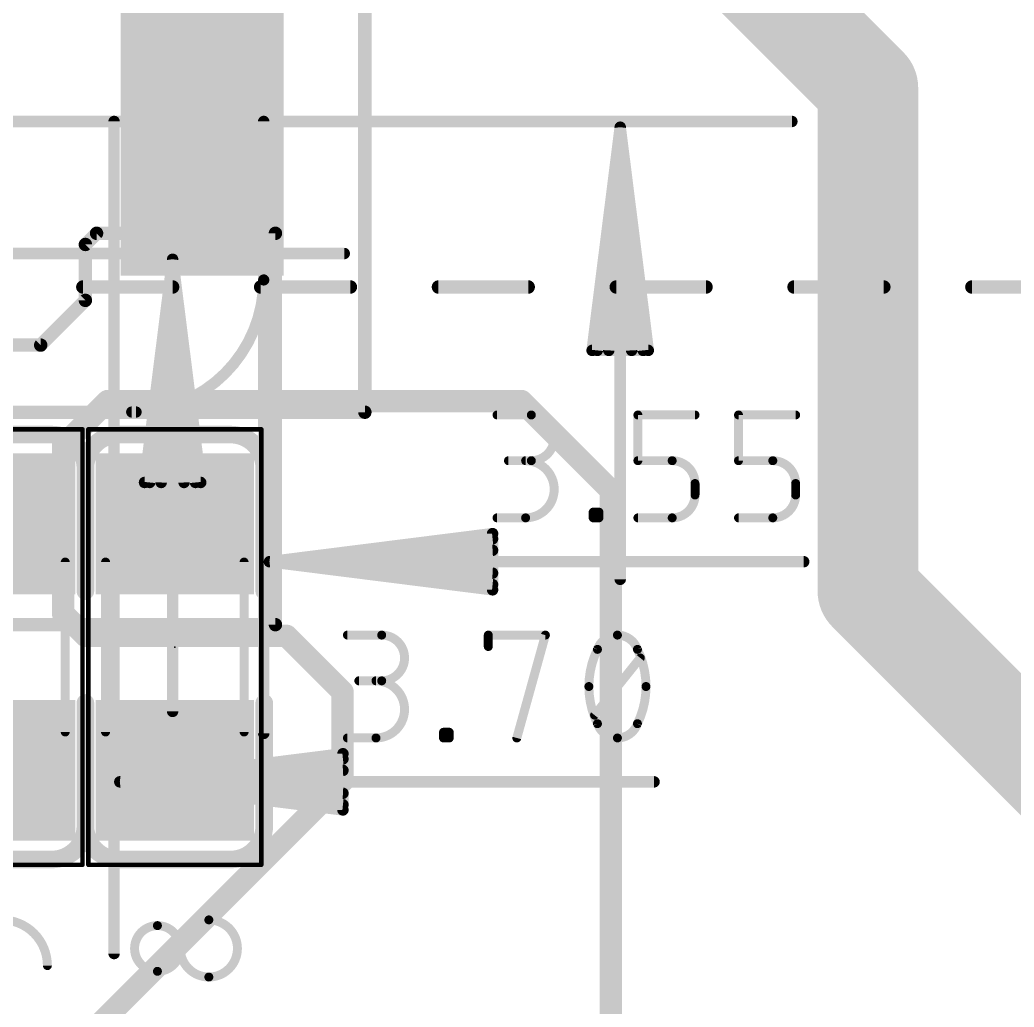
# Model space of a CAD drawing. Extents: x -5 to 103, y -6 to 58.
# Drawn here: x 25.54 to 36.84, y 14.07 to 25.28 of the extents above; entities that cross this region are included whole.
import ezdxf

# ---------------------------------------------------------------- set-up
doc = ezdxf.new("R2010")
doc.units = 0
for name, color, linetype in [('1', 12, 'CONTINUOUS'), ('16', 132, 'CONTINUOUS'), ('21', 40, 'CONTINUOUS'), ('23', 53, 'CONTINUOUS'), ('25', 40, 'CONTINUOUS'), ('39', 12, 'CONTINUOUS'), ('51', 254, 'CONTINUOUS')]:
    doc.layers.add(name, color=color, linetype=linetype)

# ---------------------------------------------------------------- blocks, each defined once
blk = doc.blocks.new('RECT')
blk.add_solid([(-0.5, -0.5), (0.5, -0.5), (-0.5, 0.5), (0.5, 0.5)])

msp = doc.modelspace()

# ---------------------------------------------------------------- linework, layer by layer
at = {"layer": '1'}
for points, const_width in [([(32.385, 27.305), (35.179, 24.511)], 1.143), ([(35.179, 24.511), (35.179, 18.796)], 1.143), ([(26.416, 22.86), (26.289, 22.733)], 0.1524), ([(28.448, 22.86), (26.416, 22.86)], 0.1524), ([(28.448, 18.415), (28.448, 22.86)], 0.1524), ([(26.289, 22.733), (26.289, 22.098)], 0.1524), ([(26.289, 22.098), (25.781, 21.59)], 0.1524), ([(25.781, 21.59), (19.304, 21.59)], 0.1524), ([(26.543, 20.955), (26.035, 20.447)], 0.254), ([(31.242, 20.955), (26.543, 20.955)], 0.254), ([(32.258, 19.939), (31.242, 20.955)], 0.254), ([(26.035, 20.447), (26.035, 18.542)], 0.254), ([(32.258, 13.5043), (32.258, 19.939)], 0.254), ([(35.179, 18.796), (38.1, 15.875)], 1.143), ([(26.035, 18.542), (26.289, 18.288)], 0.254), ([(18.542, 18.415), (28.448, 18.415)], 0.1524), ([(26.289, 18.288), (28.575, 18.288)], 0.254), ([(28.575, 18.288), (29.21, 17.653)], 0.254), ([(29.21, 17.653), (29.21, 16.637)], 0.254), ([(29.21, 16.637), (25.019, 12.446)], 0.254)]:
    msp.add_lwpolyline(points, dxfattribs=dict(at, const_width=const_width))
for points, const_width in [([(35.4648, 24.511, 1), (34.8933, 24.511)], 0.5715), ([(34.9769, 24.3089, 1), (35.3811, 24.7131)], 0.5715), ([(26.416, 22.8981, 1), (26.416, 22.8219)], 0.0762), ([(26.4429, 22.8331, 1), (26.3891, 22.8869)], 0.0762), ([(28.4861, 22.86, 1), (28.4099, 22.86)], 0.0762), ([(28.448, 22.8219, 1), (28.448, 22.8981)], 0.0762), ([(26.3271, 22.733, 1), (26.2509, 22.733)], 0.0762), ([(26.2621, 22.7599, 1), (26.3159, 22.7061)], 0.0762), ([(26.3159, 22.0711, 1), (26.2621, 22.1249)], 0.0762), ([(26.2509, 22.098, 1), (26.3271, 22.098)], 0.0762), ([(25.7541, 21.6169, 1), (25.8079, 21.5631)], 0.0762), ([(25.781, 21.5519, 1), (25.781, 21.6281)], 0.0762), ([(26.543, 21.0185, 1), (26.543, 20.8915)], 0.127), ([(26.5879, 20.9101, 1), (26.4981, 20.9999)], 0.127), ([(31.2869, 20.9999, 1), (31.1971, 20.9101)], 0.127), ([(31.242, 20.8915, 1), (31.242, 21.0185)], 0.127), ([(26.0985, 20.447, 1), (25.9715, 20.447)], 0.127), ([(25.9901, 20.4919, 1), (26.0799, 20.4021)], 0.127), ([(32.3215, 19.939, 1), (32.1945, 19.939)], 0.127), ([(32.2131, 19.8941, 1), (32.3029, 19.9839)], 0.127), ([(35.3811, 18.9981, 1), (34.9769, 18.5939)], 0.5715), ([(34.8933, 18.796, 1), (35.4648, 18.796)], 0.5715), ([(26.0799, 18.5869, 1), (25.9901, 18.4971)], 0.127), ([(25.9715, 18.542, 1), (26.0985, 18.542)], 0.127), ([(26.289, 18.3515, 1), (26.289, 18.2245)], 0.127), ([(28.4099, 18.415, 1), (28.4861, 18.415)], 0.0762), ([(28.448, 18.3769, 1), (28.448, 18.4531)], 0.0762), ([(28.6199, 18.3329, 1), (28.5301, 18.2431)], 0.127), ([(28.575, 18.2245, 1), (28.575, 18.3515)], 0.127), ([(26.2441, 18.2431, 1), (26.3339, 18.3329)], 0.127), ([(29.2735, 17.653, 1), (29.1465, 17.653)], 0.127), ([(29.1651, 17.6081, 1), (29.2549, 17.6979)], 0.127), ([(29.2549, 16.5921, 1), (29.1651, 16.6819)], 0.127), ([(29.1465, 16.637, 1), (29.2735, 16.637)], 0.127)]:
    msp.add_lwpolyline(points, format="xyb", dxfattribs=dict(at, const_width=const_width))
at = {"layer": '16', "const_width": 0.1524}
for points in [[(29.464, 20.828), (29.464, 27.432)], [(18.923, 20.828), (29.464, 20.828)]]:
    msp.add_lwpolyline(points, dxfattribs=at)
at = {"layer": '16', "const_width": 0.0762}
for points in [[(29.464, 20.7899, 1), (29.464, 20.8661)], [(29.4259, 20.828, 1), (29.5021, 20.828)]]:
    msp.add_lwpolyline(points, format="xyb", dxfattribs=at)
at = {"layer": '21'}
for points, const_width in [([(28.315, 25.93), (28.315, 22.33)], 0.127), ([(22.715, 20.83), (26.865, 20.83)], 0.127), ([(25.908, 20.574), (24.638, 20.574)], 0.2), ([(27.94, 20.574), (26.67, 20.574)], 0.2), ([(26.289, 20.193), (26.289, 18.796)], 0.2), ([(26.289, 18.796), (26.289, 20.193)], 0.2), ([(28.321, 18.796), (28.321, 20.193)], 0.2), ([(26.289, 17.526), (26.289, 16.129)], 0.2), ([(26.289, 16.129), (26.289, 17.526)], 0.2), ([(28.321, 16.129), (28.321, 17.526)], 0.2), ([(24.638, 15.748), (25.908, 15.748)], 0.2), ([(26.67, 15.748), (27.94, 15.748)], 0.2)]:
    msp.add_lwpolyline(points, dxfattribs=dict(at, const_width=const_width))
for points, const_width in [([(26.815, 20.83, 0.4142), (28.315, 22.33)], 0.127), ([(28.3468, 22.33, 1), (28.2833, 22.33)], 0.0635), ([(28.2833, 22.33, 1), (28.3468, 22.33)], 0.0635), ([(26.815, 20.8618, 1), (26.815, 20.7983)], 0.0635), ([(26.865, 20.7983, 1), (26.865, 20.8618)], 0.0635), ([(26.289, 20.193, 0.4142), (25.908, 20.574)], 0.2), ([(25.908, 20.624, 1), (25.908, 20.524)], 0.1), ([(25.908, 20.524, 1), (25.908, 20.624)], 0.1), ([(26.67, 20.574, 0.4142), (26.289, 20.193)], 0.2), ([(26.67, 20.624, 1), (26.67, 20.524)], 0.1), ([(26.67, 20.524, 1), (26.67, 20.624)], 0.1), ([(28.321, 20.193, 0.4142), (27.94, 20.574)], 0.2), ([(27.94, 20.624, 1), (27.94, 20.524)], 0.1), ([(27.94, 20.524, 1), (27.94, 20.624)], 0.1), ([(26.339, 20.193, 1), (26.239, 20.193)], 0.1), ([(26.339, 20.193, 1), (26.239, 20.193)], 0.1), ([(26.239, 20.193, 1), (26.339, 20.193)], 0.1), ([(26.239, 20.193, 1), (26.339, 20.193)], 0.1), ([(28.371, 20.193, 1), (28.271, 20.193)], 0.1), ([(28.271, 20.193, 1), (28.371, 20.193)], 0.1), ([(26.239, 18.796, 1), (26.339, 18.796)], 0.1), ([(26.239, 18.796, 1), (26.339, 18.796)], 0.1), ([(28.271, 18.796, 1), (28.371, 18.796)], 0.1), ([(26.339, 17.526, 1), (26.239, 17.526)], 0.1), ([(26.339, 17.526, 1), (26.239, 17.526)], 0.1), ([(28.371, 17.526, 1), (28.271, 17.526)], 0.1), ([(25.908, 15.748, 0.4142), (26.289, 16.129)], 0.2), ([(26.289, 16.129, 0.4142), (26.67, 15.748)], 0.2), ([(26.339, 16.129, 1), (26.239, 16.129)], 0.1), ([(26.339, 16.129, 1), (26.239, 16.129)], 0.1), ([(26.239, 16.129, 1), (26.339, 16.129)], 0.1), ([(26.239, 16.129, 1), (26.339, 16.129)], 0.1), ([(27.94, 15.748, 0.4142), (28.321, 16.129)], 0.2), ([(28.371, 16.129, 1), (28.271, 16.129)], 0.1), ([(28.271, 16.129, 1), (28.371, 16.129)], 0.1), ([(25.908, 15.798, 1), (25.908, 15.698)], 0.1), ([(25.908, 15.698, 1), (25.908, 15.798)], 0.1), ([(26.67, 15.798, 1), (26.67, 15.698)], 0.1), ([(26.67, 15.698, 1), (26.67, 15.798)], 0.1), ([(27.94, 15.798, 1), (27.94, 15.698)], 0.1), ([(27.94, 15.698, 1), (27.94, 15.798)], 0.1)]:
    msp.add_lwpolyline(points, format="xyb", dxfattribs=dict(at, const_width=const_width))
at = {"layer": '23'}
msp.add_point((27.305, 18.161), dxfattribs=at)
at = {"layer": '25'}
for points, const_width in [([(25.8572, 14.5429, 0.4142), (25.3379, 15.0622)], 0.1016), ([(27.1074, 14.9973, 1), (27.1074, 14.478)], 0.1016), ([(27.1074, 14.478, 1), (27.1074, 14.9973)], 0.1016), ([(27.1074, 15.0227, 1), (27.1074, 14.9719)], 0.0508), ([(27.1074, 14.9719, 1), (27.1074, 15.0227)], 0.0508), ([(27.6916, 15.0622, 1), (27.6916, 14.4131)], 0.1016), ([(27.6916, 14.4131, 1), (27.6916, 15.0622)], 0.1016), ([(27.6916, 15.0876, 1), (27.6916, 15.0368)], 0.0508), ([(27.6916, 15.0368, 1), (27.6916, 15.0876)], 0.0508), ([(25.8318, 14.5429, 1), (25.8826, 14.5429)], 0.0508), ([(27.1074, 14.5034, 1), (27.1074, 14.4526)], 0.0508), ([(27.1074, 14.4526, 1), (27.1074, 14.5034)], 0.0508), ([(27.6916, 14.4385, 1), (27.6916, 14.3877)], 0.0508), ([(27.6916, 14.3877, 1), (27.6916, 14.4385)], 0.0508)]:
    msp.add_lwpolyline(points, format="xyb", dxfattribs=dict(at, const_width=const_width))
at = {"layer": '39', "const_width": 0.0508}
for points in [[(24.29, 20.634), (26.256, 20.634)], [(26.256, 20.634), (26.256, 15.688)], [(26.322, 15.688), (26.322, 20.634)], [(26.322, 20.634), (28.288, 20.634)], [(28.288, 20.634), (28.288, 15.688)], [(26.256, 15.688), (24.29, 15.688)], [(28.288, 15.688), (26.322, 15.688)]]:
    msp.add_lwpolyline(points, dxfattribs=at)
at = {"layer": '39', "const_width": 0.0254}
for points in [[(26.2687, 20.634, 1), (26.2433, 20.634)], [(26.256, 20.6213, 1), (26.256, 20.6467)], [(26.3347, 20.634, 1), (26.3093, 20.634)], [(26.322, 20.6467, 1), (26.322, 20.6213)], [(28.3007, 20.634, 1), (28.2753, 20.634)], [(28.288, 20.6213, 1), (28.288, 20.6467)], [(26.2433, 15.688, 1), (26.2687, 15.688)], [(26.256, 15.6753, 1), (26.256, 15.7007)], [(26.322, 15.7007, 1), (26.322, 15.6753)], [(26.3093, 15.688, 1), (26.3347, 15.688)], [(28.2753, 15.688, 1), (28.3007, 15.688)], [(28.288, 15.6753, 1), (28.288, 15.7007)]]:
    msp.add_lwpolyline(points, format="xyb", dxfattribs=at)
at = {"layer": '51'}
for points, const_width in [([(24.765, 24.13), (34.315, 24.13)], 0.13), ([(26.615, 24.13), (26.615, 14.68)], 0.13), ([(28.315, 24.13), (28.315, 17.18)], 0.13), ([(32.365, 24.065), (32.0458, 21.53)], 0.13), ([(32.365, 24.065), (32.105, 21.53)], 0.13), ([(32.365, 24.065), (32.235, 21.53)], 0.13), ([(32.365, 24.065), (32.365, 18.93)], 0.13), ([(32.6842, 21.53), (32.365, 24.065)], 0.13), ([(32.495, 21.53), (32.365, 24.065)], 0.13), ([(32.625, 21.53), (32.365, 24.065)], 0.13), ([(19.28, 22.63), (29.23, 22.63)], 0.13), ([(27.28, 22.565), (26.9608, 20.03)], 0.13), ([(27.28, 22.565), (27.02, 20.03)], 0.13), ([(27.28, 22.565), (27.15, 20.03)], 0.13), ([(27.28, 22.565), (27.28, 17.43)], 0.13), ([(27.5992, 20.03), (27.28, 22.565)], 0.13), ([(27.41, 20.03), (27.28, 22.565)], 0.13), ([(27.54, 20.03), (27.28, 22.565)], 0.13), ([(26.26, 22.25), (27.28, 22.25)], 0.1524), ([(28.28, 22.25), (29.3, 22.25)], 0.1524), ([(30.3, 22.25), (31.32, 22.25)], 0.1524), ([(32.32, 22.25), (33.34, 22.25)], 0.1524), ([(34.34, 22.25), (35.36, 22.25)], 0.1524), ([(36.36, 22.25), (37.38, 22.25)], 0.1524), ([(32.0458, 21.53), (32.6842, 21.53)], 0.13), ([(30.9658, 20.7967), (31.3553, 20.7967)], 0.1016), ([(32.566, 20.2774), (32.566, 20.7967)], 0.1016), ([(32.566, 20.7967), (33.2151, 20.7967)], 0.1016), ([(33.709, 20.2774), (33.709, 20.7967)], 0.1016), ([(33.709, 20.7967), (34.3581, 20.7967)], 0.1016), ([(31.3553, 20.2774), (31.0956, 20.2774)], 0.1016), ([(32.9555, 20.2774), (32.566, 20.2774)], 0.1016), ([(34.0985, 20.2774), (33.709, 20.2774)], 0.1016), ([(26.9608, 20.03), (27.5992, 20.03)], 0.13), ([(33.2151, 19.8879), (33.2151, 20.0178)], 0.1016), ([(34.3581, 19.8879), (34.3581, 20.0178)], 0.1016), ([(30.9658, 19.6283), (31.2904, 19.6283)], 0.1016), ([(32.058, 19.6283), (32.058, 19.6932)], 0.1016), ([(32.058, 19.6932), (32.1229, 19.6932)], 0.1016), ([(32.1229, 19.6283), (32.058, 19.6283)], 0.1016), ([(32.1229, 19.6932), (32.1229, 19.6283)], 0.1016), ([(32.566, 19.6283), (32.9555, 19.6283)], 0.1016), ([(33.709, 19.6283), (34.0985, 19.6283)], 0.1016), ([(28.38, 19.13), (30.915, 19.4492)], 0.13), ([(28.38, 19.13), (30.915, 19.39)], 0.13), ([(30.915, 19.4492), (30.915, 18.8108)], 0.13), ([(28.38, 19.13), (30.915, 19.26)], 0.13), ([(26.06, 19.126), (26.06, 17.196)], 0.1016), ([(26.518, 19.126), (26.518, 17.196)], 0.1016), ([(28.092, 19.126), (28.092, 17.196)], 0.1016), ([(28.38, 19.13), (34.4496, 19.13)], 0.13), ([(30.915, 18.8108), (28.38, 19.13)], 0.13), ([(30.915, 19), (28.38, 19.13)], 0.13), ([(30.915, 18.87), (28.38, 19.13)], 0.13), ([(29.2658, 18.2967), (29.6553, 18.2967)], 0.1016), ([(30.866, 18.1669), (30.866, 18.2967)], 0.1016), ([(30.866, 18.2967), (31.5151, 18.2967)], 0.1016), ([(31.5151, 18.2967), (31.1905, 17.1283)], 0.1016), ([(32.0739, 17.3879), (32.5932, 18.0371)], 0.1016), ([(29.6553, 17.7774), (29.3956, 17.7774)], 0.1016), ([(29.2658, 17.1283), (29.5904, 17.1283)], 0.1016), ([(30.358, 17.1283), (30.358, 17.1932)], 0.1016), ([(30.358, 17.1932), (30.4229, 17.1932)], 0.1016), ([(30.4229, 17.1283), (30.358, 17.1283)], 0.1016), ([(30.4229, 17.1932), (30.4229, 17.1283)], 0.1016), ([(26.68, 16.63), (29.215, 16.9492)], 0.13), ([(26.68, 16.63), (29.215, 16.89)], 0.13), ([(29.215, 16.9492), (29.215, 16.3108)], 0.13), ([(26.68, 16.63), (29.215, 16.76)], 0.13), ([(26.68, 16.63), (32.7496, 16.63)], 0.13), ([(29.215, 16.3108), (26.68, 16.63)], 0.13), ([(29.215, 16.5), (26.68, 16.63)], 0.13), ([(29.215, 16.37), (26.68, 16.63)], 0.13)]:
    msp.add_lwpolyline(points, dxfattribs=dict(at, const_width=const_width))
for points, const_width in [([(26.6475, 24.13, 1), (26.5825, 24.13)], 0.065), ([(28.3475, 24.13, 1), (28.2825, 24.13)], 0.065), ([(34.315, 24.0975, 1), (34.315, 24.1625)], 0.065), ([(32.3975, 24.065, 1), (32.3325, 24.065)], 0.065), ([(32.3972, 24.0691, 1), (32.3328, 24.0609)], 0.065), ([(32.3975, 24.0633, 1), (32.3325, 24.0667)], 0.065), ([(32.3975, 24.0667, 1), (32.3325, 24.0633)], 0.065), ([(32.3973, 24.0683, 1), (32.3327, 24.0617)], 0.065), ([(32.3973, 24.0617, 1), (32.3327, 24.0683)], 0.065), ([(32.3972, 24.0609, 1), (32.3328, 24.0691)], 0.065), ([(27.3125, 22.565, 1), (27.2475, 22.565)], 0.065), ([(27.3122, 22.5691, 1), (27.2478, 22.5609)], 0.065), ([(27.3125, 22.5633, 1), (27.2475, 22.5667)], 0.065), ([(27.3125, 22.5667, 1), (27.2475, 22.5633)], 0.065), ([(27.3123, 22.5683, 1), (27.2477, 22.5617)], 0.065), ([(27.3123, 22.5617, 1), (27.2477, 22.5683)], 0.065), ([(27.3122, 22.5609, 1), (27.2478, 22.5691)], 0.065), ([(29.23, 22.5975, 1), (29.23, 22.6625)], 0.065), ([(26.26, 22.2881, 1), (26.26, 22.2119)], 0.0762), ([(27.28, 22.2119, 1), (27.28, 22.2881)], 0.0762), ([(28.28, 22.2881, 1), (28.28, 22.2119)], 0.0762), ([(29.3, 22.2119, 1), (29.3, 22.2881)], 0.0762), ([(30.3, 22.2881, 1), (30.3, 22.2119)], 0.0762), ([(31.32, 22.2119, 1), (31.32, 22.2881)], 0.0762), ([(32.32, 22.2881, 1), (32.32, 22.2119)], 0.0762), ([(33.34, 22.2119, 1), (33.34, 22.2881)], 0.0762), ([(34.34, 22.2881, 1), (34.34, 22.2119)], 0.0762), ([(35.36, 22.2119, 1), (35.36, 22.2881)], 0.0762), ([(36.36, 22.2881, 1), (36.36, 22.2119)], 0.0762), ([(32.0458, 21.5625, 1), (32.0458, 21.4975)], 0.065), ([(32.6842, 21.4975, 1), (32.6842, 21.5625)], 0.065), ([(32.0135, 21.5341, 1), (32.078, 21.5259)], 0.065), ([(32.0727, 21.5333, 1), (32.1373, 21.5267)], 0.065), ([(32.2025, 21.5317, 1), (32.2675, 21.5283)], 0.065), ([(32.4625, 21.5283, 1), (32.5275, 21.5317)], 0.065), ([(32.5927, 21.5267, 1), (32.6573, 21.5333)], 0.065), ([(32.652, 21.5259, 1), (32.7165, 21.5341)], 0.065), ([(30.9658, 20.8221, 1), (30.9658, 20.7713)], 0.0508), ([(31.3553, 20.2774, 1), (31.3553, 20.7967)], 0.1016), ([(31.3553, 20.8221, 1), (31.3553, 20.7713)], 0.0508), ([(31.3553, 20.7713, 1), (31.3553, 20.8221)], 0.0508), ([(32.5914, 20.7967, 1), (32.5406, 20.7967)], 0.0508), ([(32.566, 20.8221, 1), (32.566, 20.7713)], 0.0508), ([(33.2151, 20.7713, 1), (33.2151, 20.8221)], 0.0508), ([(33.7344, 20.7967, 1), (33.6836, 20.7967)], 0.0508), ([(33.709, 20.8221, 1), (33.709, 20.7713)], 0.0508), ([(34.3581, 20.7713, 1), (34.3581, 20.8221)], 0.0508), ([(31.0956, 20.3028, 1), (31.0956, 20.252)], 0.0508), ([(31.2904, 19.6283, 1), (31.2904, 20.2774)], 0.1016), ([(31.2904, 20.3028, 1), (31.2904, 20.252)], 0.0508), ([(31.3553, 20.3028, 1), (31.3553, 20.252)], 0.0508), ([(31.3553, 20.252, 1), (31.3553, 20.3028)], 0.0508), ([(32.566, 20.3028, 1), (32.566, 20.252)], 0.0508), ([(32.5406, 20.2774, 1), (32.5914, 20.2774)], 0.0508), ([(33.2151, 20.0178, 0.4142), (32.9555, 20.2774)], 0.1016), ([(32.9555, 20.3028, 1), (32.9555, 20.252)], 0.0508), ([(32.9555, 20.252, 1), (32.9555, 20.3028)], 0.0508), ([(33.709, 20.3028, 1), (33.709, 20.252)], 0.0508), ([(33.6836, 20.2774, 1), (33.7344, 20.2774)], 0.0508), ([(34.3581, 20.0178, 0.4142), (34.0985, 20.2774)], 0.1016), ([(34.0985, 20.3028, 1), (34.0985, 20.252)], 0.0508), ([(34.0985, 20.252, 1), (34.0985, 20.3028)], 0.0508), ([(26.9285, 20.0341, 1), (26.993, 20.0259)], 0.065), ([(26.9608, 20.0625, 1), (26.9608, 19.9975)], 0.065), ([(26.9877, 20.0333, 1), (27.0523, 20.0267)], 0.065), ([(27.1175, 20.0317, 1), (27.1825, 20.0283)], 0.065), ([(27.3775, 20.0283, 1), (27.4425, 20.0317)], 0.065), ([(27.5077, 20.0267, 1), (27.5723, 20.0333)], 0.065), ([(27.567, 20.0259, 1), (27.6315, 20.0341)], 0.065), ([(27.5992, 19.9975, 1), (27.5992, 20.0625)], 0.065), ([(33.2405, 20.0178, 1), (33.1897, 20.0178)], 0.0508), ([(33.1897, 20.0178, 1), (33.2405, 20.0178)], 0.0508), ([(34.3835, 20.0178, 1), (34.3327, 20.0178)], 0.0508), ([(34.3327, 20.0178, 1), (34.3835, 20.0178)], 0.0508), ([(32.9555, 19.6283, 0.4142), (33.2151, 19.8879)], 0.1016), ([(33.2405, 19.8879, 1), (33.1897, 19.8879)], 0.0508), ([(33.1897, 19.8879, 1), (33.2405, 19.8879)], 0.0508), ([(34.0985, 19.6283, 0.4142), (34.3581, 19.8879)], 0.1016), ([(34.3835, 19.8879, 1), (34.3327, 19.8879)], 0.0508), ([(34.3327, 19.8879, 1), (34.3835, 19.8879)], 0.0508), ([(30.9658, 19.6537, 1), (30.9658, 19.6029)], 0.0508), ([(31.2904, 19.6537, 1), (31.2904, 19.6029)], 0.0508), ([(31.2904, 19.6029, 1), (31.2904, 19.6537)], 0.0508), ([(32.0834, 19.6932, 1), (32.0326, 19.6932)], 0.0508), ([(32.058, 19.7186, 1), (32.058, 19.6678)], 0.0508), ([(32.058, 19.6537, 1), (32.058, 19.6029)], 0.0508), ([(32.1483, 19.6932, 1), (32.0975, 19.6932)], 0.0508), ([(32.1229, 19.6678, 1), (32.1229, 19.7186)], 0.0508), ([(32.1229, 19.6029, 1), (32.1229, 19.6537)], 0.0508), ([(32.566, 19.6537, 1), (32.566, 19.6029)], 0.0508), ([(32.9555, 19.6537, 1), (32.9555, 19.6029)], 0.0508), ([(32.9555, 19.6029, 1), (32.9555, 19.6537)], 0.0508), ([(33.709, 19.6537, 1), (33.709, 19.6029)], 0.0508), ([(34.0985, 19.6537, 1), (34.0985, 19.6029)], 0.0508), ([(34.0985, 19.6029, 1), (34.0985, 19.6537)], 0.0508), ([(32.0326, 19.6283, 1), (32.0834, 19.6283)], 0.0508), ([(32.0975, 19.6283, 1), (32.1483, 19.6283)], 0.0508), ([(30.9475, 19.4492, 1), (30.8825, 19.4492)], 0.065), ([(30.9191, 19.417, 1), (30.9109, 19.4815)], 0.065), ([(30.9183, 19.3577, 1), (30.9117, 19.4223)], 0.065), ([(30.9167, 19.2275, 1), (30.9133, 19.2925)], 0.065), ([(26.0854, 19.126, 1), (26.0346, 19.126)], 0.0508), ([(26.5434, 19.126, 1), (26.4926, 19.126)], 0.0508), ([(28.1174, 19.126, 1), (28.0666, 19.126)], 0.0508), ([(28.38, 19.1625, 1), (28.38, 19.0975)], 0.065), ([(28.3841, 19.1622, 1), (28.3759, 19.0978)], 0.065), ([(28.3783, 19.1625, 1), (28.3817, 19.0975)], 0.065), ([(28.3817, 19.1625, 1), (28.3783, 19.0975)], 0.065), ([(28.3833, 19.1623, 1), (28.3767, 19.0977)], 0.065), ([(28.3767, 19.1623, 1), (28.3833, 19.0977)], 0.065), ([(28.3759, 19.1622, 1), (28.3841, 19.0978)], 0.065), ([(34.4496, 19.0975, 1), (34.4496, 19.1625)], 0.065), ([(30.9133, 18.9675, 1), (30.9167, 19.0325)], 0.065), ([(30.9109, 18.7785, 1), (30.9191, 18.843)], 0.065), ([(30.9117, 18.8377, 1), (30.9183, 18.9023)], 0.065), ([(32.3325, 18.93, 1), (32.3975, 18.93)], 0.065), ([(30.8825, 18.8108, 1), (30.9475, 18.8108)], 0.065), ([(29.2658, 18.3221, 1), (29.2658, 18.2713)], 0.0508), ([(29.6553, 17.7774, 1), (29.6553, 18.2967)], 0.1016), ([(29.6553, 18.3221, 1), (29.6553, 18.2713)], 0.0508), ([(29.6553, 18.2713, 1), (29.6553, 18.3221)], 0.0508), ([(30.8914, 18.2967, 1), (30.8406, 18.2967)], 0.0508), ([(30.866, 18.3221, 1), (30.866, 18.2713)], 0.0508), ([(31.5396, 18.2899, 1), (31.4906, 18.3035)], 0.0508), ([(31.5151, 18.2713, 1), (31.5151, 18.3221)], 0.0508), ([(32.3335, 18.2967, 0.3205), (32.1064, 18.1344)], 0.1016), ([(32.5607, 18.1344, 0.3205), (32.3335, 18.2967)], 0.1016), ([(32.3335, 18.3221, 1), (32.3335, 18.2713)], 0.0508), ([(32.3335, 18.2713, 1), (32.3335, 18.3221)], 0.0508), ([(30.8406, 18.1669, 1), (30.8914, 18.1669)], 0.0508), ([(32.1064, 18.1344, 0.1139), (32.009, 17.7125)], 0.1016), ([(32.0823, 18.1427, 1), (32.1304, 18.1262)], 0.0508), ([(32.1292, 18.1233, 1), (32.0835, 18.1456)], 0.0508), ([(32.5836, 18.1456, 1), (32.5379, 18.1233)], 0.0508), ([(32.6581, 17.7125, 0.1139), (32.5607, 18.1344)], 0.1016), ([(32.5367, 18.1262, 1), (32.5848, 18.1427)], 0.0508), ([(32.613, 18.0212, 1), (32.5734, 18.0529)], 0.0508), ([(29.3956, 17.8028, 1), (29.3956, 17.752)], 0.0508), ([(29.5904, 17.1283, 1), (29.5904, 17.7774)], 0.1016), ([(29.5904, 17.8028, 1), (29.5904, 17.752)], 0.0508), ([(29.6553, 17.8028, 1), (29.6553, 17.752)], 0.0508), ([(29.6553, 17.752, 1), (29.6553, 17.8028)], 0.0508), ([(32.009, 17.7125, 0.1139), (32.1064, 17.2906)], 0.1016), ([(32.0344, 17.7125, 1), (31.9836, 17.7125)], 0.0508), ([(31.9836, 17.7125, 1), (32.0344, 17.7125)], 0.0508), ([(32.5607, 17.2906, 0.1139), (32.6581, 17.7125)], 0.1016), ([(32.6835, 17.7125, 1), (32.6327, 17.7125)], 0.0508), ([(32.6327, 17.7125, 1), (32.6835, 17.7125)], 0.0508), ([(27.2475, 17.43, 1), (27.3125, 17.43)], 0.065), ([(32.0541, 17.4038, 1), (32.0937, 17.3721)], 0.0508), ([(32.1304, 17.2988, 1), (32.0823, 17.2823)], 0.0508), ([(32.1064, 17.2906, 0.3205), (32.3335, 17.1283)], 0.1016), ([(32.0835, 17.2794, 1), (32.1292, 17.3017)], 0.0508), ([(32.3335, 17.1283, 0.3205), (32.5607, 17.2906)], 0.1016), ([(32.5379, 17.3017, 1), (32.5836, 17.2794)], 0.0508), ([(32.5848, 17.2823, 1), (32.5367, 17.2988)], 0.0508), ([(26.0346, 17.196, 1), (26.0854, 17.196)], 0.0508), ([(26.4926, 17.196, 1), (26.5434, 17.196)], 0.0508), ([(28.0666, 17.196, 1), (28.1174, 17.196)], 0.0508), ([(28.2825, 17.18, 1), (28.3475, 17.18)], 0.065), ([(29.2658, 17.1537, 1), (29.2658, 17.1029)], 0.0508), ([(29.5904, 17.1537, 1), (29.5904, 17.1029)], 0.0508), ([(29.5904, 17.1029, 1), (29.5904, 17.1537)], 0.0508), ([(30.3834, 17.1932, 1), (30.3326, 17.1932)], 0.0508), ([(30.358, 17.2186, 1), (30.358, 17.1678)], 0.0508), ([(30.358, 17.1537, 1), (30.358, 17.1029)], 0.0508), ([(30.4483, 17.1932, 1), (30.3975, 17.1932)], 0.0508), ([(30.4229, 17.1678, 1), (30.4229, 17.2186)], 0.0508), ([(30.4229, 17.1029, 1), (30.4229, 17.1537)], 0.0508), ([(32.3335, 17.1537, 1), (32.3335, 17.1029)], 0.0508), ([(32.3335, 17.1029, 1), (32.3335, 17.1537)], 0.0508), ([(30.3326, 17.1283, 1), (30.3834, 17.1283)], 0.0508), ([(30.3975, 17.1283, 1), (30.4483, 17.1283)], 0.0508), ([(31.1661, 17.1351, 1), (31.215, 17.1215)], 0.0508), ([(29.2475, 16.9492, 1), (29.1825, 16.9492)], 0.065), ([(29.2191, 16.917, 1), (29.2109, 16.9815)], 0.065), ([(29.2183, 16.8577, 1), (29.2117, 16.9223)], 0.065), ([(29.2167, 16.7275, 1), (29.2133, 16.7925)], 0.065), ([(26.68, 16.6625, 1), (26.68, 16.5975)], 0.065), ([(26.6841, 16.6622, 1), (26.6759, 16.5978)], 0.065), ([(26.6783, 16.6625, 1), (26.6817, 16.5975)], 0.065), ([(26.6817, 16.6625, 1), (26.6783, 16.5975)], 0.065), ([(26.6833, 16.6623, 1), (26.6767, 16.5977)], 0.065), ([(26.6767, 16.6623, 1), (26.6833, 16.5977)], 0.065), ([(26.6759, 16.6622, 1), (26.6841, 16.5978)], 0.065), ([(32.7496, 16.5975, 1), (32.7496, 16.6625)], 0.065), ([(29.2133, 16.4675, 1), (29.2167, 16.5325)], 0.065), ([(29.2117, 16.3377, 1), (29.2183, 16.4023)], 0.065), ([(29.1825, 16.3108, 1), (29.2475, 16.3108)], 0.065), ([(29.2109, 16.2785, 1), (29.2191, 16.343)], 0.065), ([(26.5825, 14.68, 1), (26.6475, 14.68)], 0.065)]:
    msp.add_lwpolyline(points, format="xyb", dxfattribs=dict(at, const_width=const_width))

# ---------------------------------------------------------------- block references
at = {"layer": '1', "rotation": 270}
for p, xscale, yscale in [((27.615, 24.13), 3.5, 1.85), ((25.273, 19.561), 1.6, 1.8), ((27.305, 19.561), 1.6, 1.8), ((25.273, 16.761), 1.6, 1.8), ((27.305, 16.761), 1.6, 1.8)]:
    msp.add_blockref('RECT', p, dxfattribs=dict(at, xscale=xscale, yscale=yscale))
at = {"layer": '51', "xscale": 0.7501, "yscale": 1.7, "rotation": 270}
for p in [(25.2721, 19.4878), (27.3041, 19.4878), (25.2739, 16.8343), (27.3059, 16.8343)]:
    msp.add_blockref('RECT', p, dxfattribs=at)

doc.saveas('drawing.dxf')
